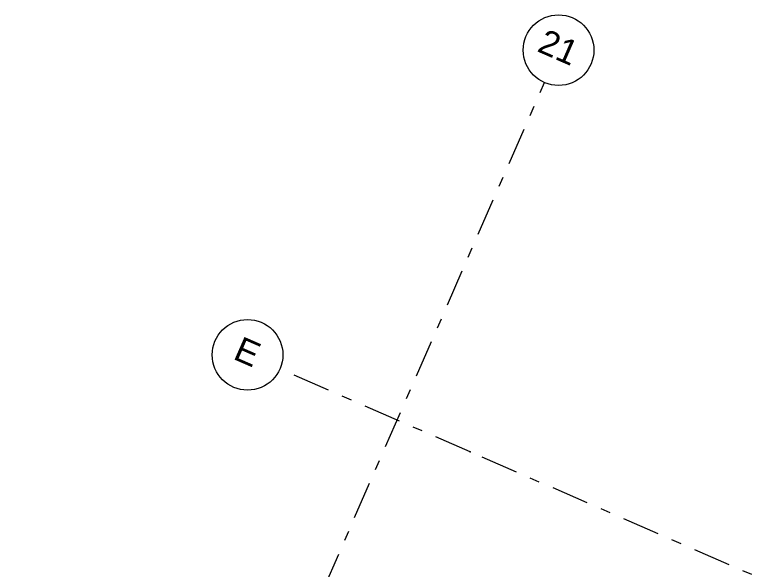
# Model space of a CAD drawing. Header units: millimetres. Extents: x -35034 to 431752, y -71616 to 25069.
# Drawn here: x 326511 to 336985, y -3639 to 4209 of the extents above; entities that cross this region are included whole.
import ezdxf
from ezdxf.enums import TextEntityAlignment as Align

# ---------------------------------------------------------------- set-up
doc = ezdxf.new("R2010")
doc.units = ezdxf.units.MM
doc.header["$MEASUREMENT"] = 0
doc.linetypes.add('Double Dashed', pattern=[1093.611073, 529.166651, -211.666656, 141.111112, -211.666656])
doc.layers.add('New_A-15-MG_Structural_Grid_Phase_2', color=7, linetype='Continuous')
doc.layers.add('New_A-15-MG_Structural_Grid_Phase_2_Pen_No__222', color=7, linetype='Continuous', lineweight=13, true_color=0x65af33)
doc.styles.add('GENERATED_STYLE_4', font='')
doc.styles.get('GENERATED_STYLE_4').set_extended_font_data('Swis721 BT')

# ---------------------------------------------------------------- blocks, each defined once
blk = doc.blocks.new('Standard grid marker_18')
at = {"layer": 'New_A-15-MG_Structural_Grid_Phase_2_Pen_No__222', "linetype": 'Double Dashed'}
blk.add_line((39496, 0), (58242, 0), dxfattribs=at)
at = {"layer": 'New_A-15-MG_Structural_Grid_Phase_2_Pen_No__222', "linetype": 'Continuous'}
blk.add_circle((58742, 0), 500, dxfattribs=at)
at = {"layer": 'New_A-15-MG_Structural_Grid_Phase_2_Pen_No__222', "style": 'GENERATED_STYLE_4'}
for tag, p in [('AC_MarkerText_1_0', (-500, 41)), ('AC_MarkerText_1_1', (58742, 41))]:
    blk.add_attdef(tag, text='', height=350, rotation=270, dxfattribs=at).set_placement(p, align=Align.MIDDLE_CENTER)
blk = doc.blocks.new('Standard grid marker_21')
at = {"layer": 'New_A-15-MG_Structural_Grid_Phase_2_Pen_No__222', "linetype": 'Double Dashed'}
for p, q in [((2938, 0), (29898, 0)), ((29898, 0), (32835, 0))]:
    blk.add_line(p, q, dxfattribs=at)
at = {"layer": 'New_A-15-MG_Structural_Grid_Phase_2_Pen_No__222', "linetype": 'Continuous'}
blk.add_circle((33335, 0), 500, dxfattribs=at)
at = {"layer": 'New_A-15-MG_Structural_Grid_Phase_2_Pen_No__222', "linetype": 'Double Dashed'}
blk.add_point((29898, 0), dxfattribs=at)
blk.add_point((29898, 0), dxfattribs=at)
at = {"layer": 'New_A-15-MG_Structural_Grid_Phase_2_Pen_No__222', "style": 'GENERATED_STYLE_4'}
for tag, p in [('AC_MarkerText_1_0', (-500, 43)), ('AC_MarkerText_1_1', (33335, 43))]:
    blk.add_attdef(tag, text='', height=350, rotation=180, dxfattribs=at).set_placement(p, align=Align.MIDDLE_CENTER)

msp = doc.modelspace()

# ---------------------------------------------------------------- block references
at = {"layer": 'New_A-15-MG_Structural_Grid_Phase_2', "color": 8, "linetype": 'Continuous', "lineweight": 15}
ref = msp.add_blockref('Standard grid marker_18', (310723.9, -50137), dxfattribs=dict(at, zscale=1000, rotation=66.44041158399293))
ref.add_attrib('AC_MarkerText_1_1', '21', dxfattribs={"layer": 'New_A-15-MG_Structural_Grid_Phase_2_Pen_No__222', "color": 85, "true_color": 0x65af33, "height": 350, "rotation": 336.44041, "style": 'GENERATED_STYLE_4'}).set_placement((334203.4, 3750), align=Align.MIDDLE_CENTER)
ref = msp.add_blockref('Standard grid marker_21', (360359.4, -13928.7), dxfattribs=dict(at, zscale=1000, rotation=156.4404115840001))
ref.add_attrib('AC_MarkerText_1_1', 'E', dxfattribs={"layer": 'New_A-15-MG_Structural_Grid_Phase_2_Pen_No__222', "color": 85, "true_color": 0x65af33, "height": 350, "rotation": 336.44041, "style": 'GENERATED_STYLE_4'}).set_placement((329802.7, -561.1), align=Align.MIDDLE_CENTER)

doc.saveas('drawing.dxf')
